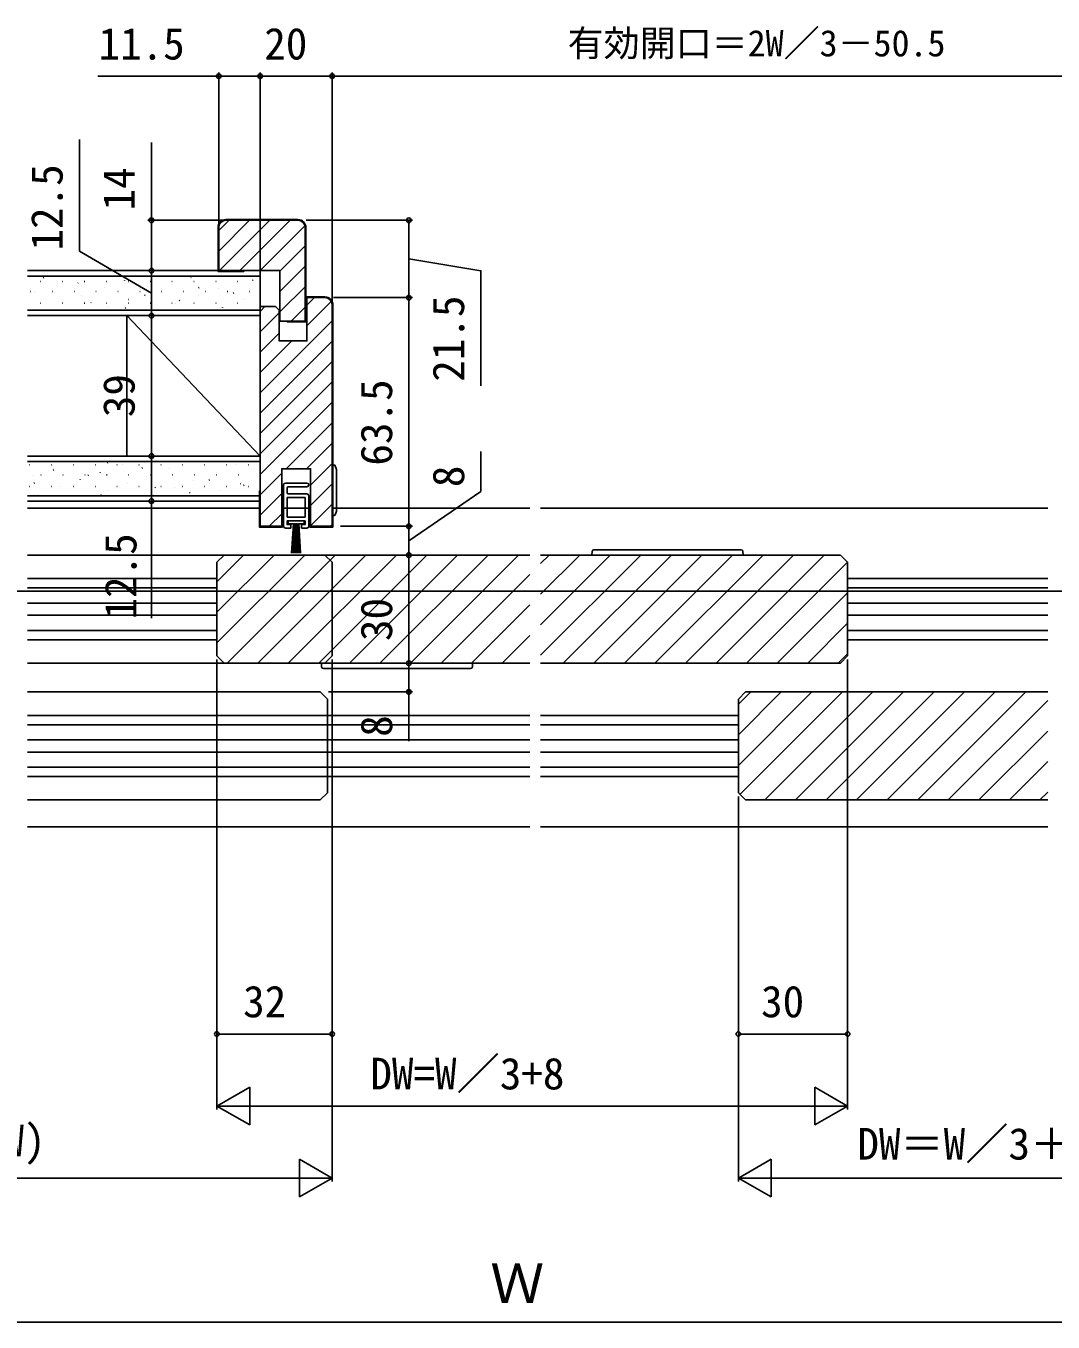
# Model space of a CAD drawing. Units: millimetres, scale not verified. Extents: x -525 to 525, y -783 to 779.
# Drawn here: x -317.8 to -32.6, y -381.5 to -21.5 of the extents above; entities that cross this region are included whole.
import ezdxf
from ezdxf.enums import TextEntityAlignment as Align

# ---------------------------------------------------------------- set-up
doc = ezdxf.new("R2010")
doc.units = ezdxf.units.MM
doc.header["$LTSCALE"] = 4
for name, color, linetype in [('0-3_YKK_11', 7, 'Continuous'), ('0-5_YKK_12', 2, 'Continuous'), ('0-6_YKK_13', 4, 'Continuous'), ('0-8_YKK_D', 6, 'Continuous'), ('0-A_YSS_K', 3, 'Continuous'), ('0-B_YSS_KE', 3, 'Continuous')]:
    doc.layers.add(name, color=color, linetype=linetype)
doc.styles.add('ＭＳ ゴシック', font='')
doc.styles.get('ＭＳ ゴシック').set_extended_font_data('MS Gothic')

msp = doc.modelspace()

# ---------------------------------------------------------------- linework, layer by layer
at = {"layer": '0-3_YKK_11'}
msp.add_line((-232.8, -160.479), (-232.8, -98.979), dxfattribs=at)
for points in [[(-234.8, -96.979), (-239.8, -96.979), (-239.8, -108.979), (-247.5, -108.979), (-247.5, -100.479), (-248.5, -99.479), (-252.8, -99.479), (-252.8, -160.479), (-246.8, -160.479), (-246.8, -144.479), (-238.8, -144.479), (-238.8, -160.479), (-232.8, -160.479)], [(-234.8, -96.779), (-240, -96.779), (-240, -103.779), (-239.8, -103.779)], [(-238.8, -156.679), (-239, -156.679), (-239, -160.679), (-232.6, -160.679), (-232.6, -98.979)], [(-252.8, -150.679), (-253, -150.679), (-253, -160.679), (-246.6, -160.679), (-246.6, -156.679), (-246.8, -156.679)]]:
    msp.add_lwpolyline(points, dxfattribs=at)
for radius, start, end in [(2.2, 359.99998, 90.00002), (2, 0.00001, 89.99999)]:
    msp.add_arc((-234.8, -98.979), radius, start, end, dxfattribs=at)
at = {"layer": '0-5_YKK_12'}
for p, q in [((-252.8, -155.479), (-317.4, -155.479)), ((-238.8, -155.479), (-246.8, -155.479)), ((-177.9, -155.479), (-232.8, -155.479)), ((-34.099, -155.479), (-174.9, -155.479)), ((-317.4, -168.479), (-234.8, -168.479)), ((-264.8, -170.479), (-262.8, -168.479)), ((-264.8, -175.878), (-257.4, -168.479)), ((-264.8, -184.364), (-248.915, -168.479)), ((-264.8, -192.849), (-240.43, -168.479)), ((-177.9, -168.479), (-262.8, -168.479)), ((-261.945, -198.479), (-231.945, -168.479)), ((-253.459, -198.479), (-223.459, -168.479)), ((-244.974, -198.479), (-214.974, -168.479)), ((-236.489, -198.479), (-206.489, -168.479)), ((-234.8, -168.479), (-232.8, -170.479)), ((-228.003, -198.479), (-198.003, -168.479)), ((-219.518, -198.479), (-189.518, -168.479)), ((-211.033, -198.479), (-181.033, -168.479)), ((-91.65, -168.479), (-174.9, -168.479)), ((-174.9, -170.831), (-172.548, -168.479)), ((-174.9, -179.316), (-164.062, -168.479)), ((-174.9, -187.802), (-155.577, -168.479)), ((-174.9, -196.287), (-147.092, -168.479)), ((-168.606, -198.479), (-138.606, -168.479)), ((-160.121, -198.479), (-130.121, -168.479)), ((-151.636, -198.479), (-121.636, -168.479)), ((-143.151, -198.479), (-113.151, -168.479)), ((-134.665, -198.479), (-104.665, -168.479)), ((-126.18, -198.479), (-96.18, -168.479)), ((-91.65, -168.479), (-89.65, -170.479)), ((-264.8, -170.479), (-264.8, -196.479)), ((-232.8, -196.479), (-232.8, -170.479)), ((-117.695, -198.479), (-89.672, -170.456)), ((-89.65, -196.479), (-89.65, -170.479)), ((-264.8, -174.979), (-317.4, -174.979)), ((-202.548, -198.479), (-177.9, -173.831)), ((-34.099, -174.979), (-89.65, -174.979)), ((-474, -178.479), (116.747, -178.479)), ((-264.8, -177.579), (-317.4, -177.579)), ((-109.209, -198.479), (-89.65, -178.919)), ((-89.65, -177.579), (-34.099, -177.579)), ((-264.8, -181.779), (-317.4, -181.779)), ((-194.062, -198.479), (-177.9, -182.316)), ((-89.65, -181.779), (-34.099, -181.779)), ((-264.8, -185.179), (-317.4, -185.179)), ((-89.65, -185.179), (-34.099, -185.179)), ((-264.8, -189.379), (-317.4, -189.379)), ((-100.724, -198.479), (-89.65, -187.404)), ((-34.099, -189.379), (-89.65, -189.379)), ((-264.8, -191.979), (-317.4, -191.979)), ((-185.577, -198.479), (-177.9, -190.802)), ((-34.099, -191.979), (-89.65, -191.979)), ((-262.8, -198.479), (-264.8, -196.479)), ((-232.8, -196.479), (-234.8, -198.479)), ((-92.239, -198.479), (-89.65, -195.89)), ((-91.65, -198.479), (-89.65, -196.479)), ((-234.8, -198.479), (-317.4, -198.479)), ((-177.9, -198.479), (-262.8, -198.479)), ((-91.65, -198.479), (-174.9, -198.479)), ((-317.4, -206.479), (-236.1, -206.479)), ((-236.1, -206.479), (-234.1, -208.479)), ((-234.1, -234.479), (-234.1, -208.479)), ((-120, -208.479), (-118, -206.479)), ((-120, -209.919), (-116.559, -206.479)), ((-120, -218.404), (-108.074, -206.479)), ((-120, -226.89), (-99.589, -206.479)), ((-120, -208.479), (-120, -234.479)), ((-119.552, -234.927), (-91.104, -206.479)), ((-34.099, -206.479), (-118, -206.479)), ((-112.618, -236.479), (-82.618, -206.479)), ((-104.133, -236.479), (-74.133, -206.479)), ((-95.648, -236.479), (-65.648, -206.479)), ((-87.163, -236.479), (-57.163, -206.479)), ((-78.677, -236.479), (-48.677, -206.479)), ((-70.192, -236.479), (-40.192, -206.479)), ((-61.707, -236.479), (-34.099, -208.871)), ((-177.9, -212.979), (-317.4, -212.979)), ((-177.9, -215.579), (-317.4, -215.579)), ((-120, -212.979), (-174.9, -212.979)), ((-120, -215.579), (-174.9, -215.579)), ((-53.221, -236.479), (-34.099, -217.356)), ((-177.9, -219.779), (-317.4, -219.779)), ((-120, -219.779), (-174.9, -219.779)), ((-177.9, -223.179), (-317.4, -223.179)), ((-120, -223.179), (-174.9, -223.179)), ((-44.736, -236.479), (-34.099, -225.842)), ((-177.9, -227.379), (-317.4, -227.379)), ((-177.9, -229.979), (-317.4, -229.979)), ((-120, -227.379), (-174.9, -227.379)), ((-120, -229.979), (-174.9, -229.979)), ((-236.1, -236.479), (-317.4, -236.479)), ((-234.1, -234.479), (-236.1, -236.479)), ((-118, -236.479), (-120, -234.479)), ((-34.099, -236.479), (-118, -236.479)), ((-36.251, -236.479), (-34.099, -234.327)), ((-317.4, -243.979), (-177.9, -243.979)), ((-174.9, -243.979), (-34.099, -243.979))]:
    msp.add_line(p, q, dxfattribs=at)
at = {"layer": '0-6_YKK_13'}
for p, q in [((-232.6, -143.479), (-232.219, -143.479)), ((-232.6, -157.479), (-232.6, -143.479)), ((-231.933, -143.687), (-231.6, -144.729)), ((-231.6, -144.729), (-231.6, -144.985)), ((-231.6, -144.985), (-231.6, -155.972)), ((-246.3, -148.979), (-246.3, -160.479)), ((-239.8, -148.479), (-245.8, -148.479)), ((-245.3, -151.179), (-245.3, -149.779)), ((-245, -149.479), (-239.8, -149.479)), ((-245.3, -152.479), (-245.3, -157.979)), ((-240.3, -152.479), (-245.3, -152.479)), ((-239.8, -151.479), (-245, -151.479)), ((-240.3, -157.979), (-240.3, -152.479)), ((-239.3, -160.479), (-239.3, -151.979)), ((-245.3, -157.979), (-240.3, -157.979)), ((-232.219, -157.479), (-232.6, -157.479)), ((-231.6, -156.229), (-231.933, -157.27)), ((-231.6, -155.972), (-231.6, -156.229)), ((-160.587, -167.448), (-160.65, -168.479)), ((-119.212, -166.979), (-160.088, -166.979)), ((-119.648, -168.479), (-118.65, -168.479)), ((-118.65, -168.479), (-118.713, -167.448)), ((-235.8, -198.479), (-235.737, -199.509)), ((-235.238, -199.979), (-194.362, -199.979)), ((-193.863, -199.509), (-193.8, -198.479))]:
    msp.add_line(p, q, dxfattribs=at)
for points in [[(-245.8, -160.979), (-244.3, -160.979), (-244.3, -159.979), (-245.3, -159.979), (-245.3, -158.979), (-240.3, -158.979), (-240.3, -159.979), (-241.3, -159.979), (-241.3, -160.979), (-239.8, -160.979)], [(-240.55, -158.979), (-245.05, -158.979), (-245.05, -159.779), (-243.55, -159.779), (-244.05, -167.979)], [(-243.45, -159.779), (-243.41, -159.779), (-243.838, -167.979)], [(-243.31, -159.779), (-243.27, -159.779), (-243.626, -167.979)], [(-243.17, -159.779), (-243.13, -159.779), (-243.415, -167.979)], [(-243.03, -159.779), (-242.99, -159.779), (-243.203, -167.979)], [(-242.89, -159.779), (-242.85, -159.779), (-242.976, -167.979)], [(-242.624, -167.979), (-242.75, -159.779), (-242.71, -159.779)], [(-242.397, -167.979), (-242.61, -159.779), (-242.57, -159.779)], [(-242.185, -167.979), (-242.47, -159.779), (-242.43, -159.779)], [(-241.974, -167.979), (-242.33, -159.779), (-242.29, -159.779)], [(-241.762, -167.979), (-242.19, -159.779), (-242.15, -159.779)], [(-241.55, -167.979), (-242.05, -159.779), (-240.55, -159.779), (-240.55, -158.979)]]:
    msp.add_lwpolyline(points, dxfattribs=at)
for centre, radius, start, end in [((-232.219, -143.779), 0.3, 17.74467, 90), ((-245.8, -148.979), 0.5, 90, 180), ((-245, -149.779), 0.3, 90, 180), ((-245, -151.179), 0.3, 180, 270), ((-239.8, -148.979), 0.5, 270, 90), ((-239.8, -151.979), 0.5, 0, 90), ((-232.219, -157.179), 0.3, 270, 342.25533), ((-245.8, -160.479), 0.5, 180, 270), ((-239.8, -160.479), 0.5, 270, 0), ((-160.088, -167.479), 0.5, 90, 176.5), ((-119.212, -167.479), 0.5, 3.5, 90), ((-235.238, -199.479), 0.5, 183.5, 270), ((-194.362, -199.479), 0.5, 270, 356.5)]:
    msp.add_arc(centre, radius, start, end, dxfattribs=at)
at = {"layer": '0-8_YKK_D'}
for p, q in [((-264.3, -76.48), (-264.3, -34.48)), ((-252.8, -98.479), (-252.8, -34.48)), ((-252.8, -98.479), (-252.8, -34.48)), ((-232.8, -35.48), (-252.8, -35.48)), ((-232.8, -97.979), (-232.8, -34.48)), ((-232.8, -97.979), (-232.8, -34.48)), ((-232.8, -35.48), (50, -35.48)), ((-262, -75.48), (-284, -75.48)), ((-240, -75.48), (-210.5, -75.48)), ((-211.5, -96.98), (-211.5, -75.48)), ((-283, -89.479), (-283, -101.979)), ((-232.44, -96.98), (-210.5, -96.98)), ((-232.44, -96.98), (-210.5, -96.98)), ((-211.5, -96.98), (-211.5, -160.479)), ((-230.5, -160.479), (-210.5, -160.479)), ((-230.5, -160.479), (-210.5, -160.479)), ((-211.5, -160.479), (-211.5, -168.479)), ((-211.5, -168.479), (-211.5, -198.479)), ((-264.8, -197.477), (-264.8, -302.479)), ((-264.8, -197.479), (-264.8, -322.479)), ((-232.8, -197.479), (-232.8, -342.479)), ((-232.8, -197.479), (-232.8, -302.479)), ((-89.65, -197.479), (-89.65, -302.479)), ((-89.65, -197.479), (-89.65, -322.479)), ((-233.8, -206.479), (-210.5, -206.479)), ((-120, -235.479), (-120, -342.479)), ((-120, -235.479), (-120, -302.479)), ((-232.8, -301.479), (-264.8, -301.479)), ((-120, -301.479), (-89.65, -301.479)), ((-264.8, -321.479), (-255.707, -316.229)), ((-255.707, -326.729), (-255.707, -316.229)), ((-89.65, -321.479), (-98.743, -316.229)), ((-98.743, -316.229), (-98.743, -326.729)), ((-264.8, -321.479), (-255.707, -326.729)), ((-264.8, -321.479), (-246.613, -321.479)), ((-254.3, -321.479), (-100.15, -321.479)), ((-89.65, -321.479), (-107.837, -321.479)), ((-89.65, -321.479), (-98.743, -326.729)), ((-232.8, -341.479), (-241.893, -336.229)), ((-241.893, -336.229), (-241.893, -346.729)), ((-120, -341.479), (-110.907, -336.229)), ((-110.907, -346.729), (-110.907, -336.229)), ((-394.5, -341.479), (-243.3, -341.479)), ((-232.8, -341.479), (-250.987, -341.479)), ((-232.8, -341.479), (-241.893, -346.729)), ((-120, -341.479), (-110.907, -346.729)), ((-120, -341.479), (-101.813, -341.479)), ((43, -341.479), (-109.5, -341.479)), ((-416, -381.479), (59.5, -381.479))]:
    msp.add_line(p, q, dxfattribs=at)
for points in [[(-252.8, -35.48), (-264.3, -35.48), (-297.85, -35.48)], [(-283, -95.729), (-303, -84.054), (-303, -53.054)], [(-283, -89.479), (-283, -75.48), (-283, -53.862)], [(-211.5, -86.23), (-191.5, -89.488), (-191.5, -121.443)], [(-283, -101.979), (-283, -140.979), (-283, -153.479), (-283, -186.029)], [(-211.5, -164.479), (-191.5, -150.788), (-191.5, -139.697)], [(-211.5, -198.479), (-211.5, -206.479), (-211.5, -220.12)]]:
    msp.add_lwpolyline(points, dxfattribs=at)
for centre in [(-264.3, -35.48), (-252.8, -35.48), (-252.8, -35.48), (-232.8, -35.48), (-232.8, -35.48), (-283, -75.48), (-211.5, -75.48), (-283, -89.479), (-283, -89.479), (-211.5, -96.98), (-211.5, -96.98), (-283, -101.979), (-283, -101.979), (-283, -140.979), (-283, -140.979), (-283, -153.479), (-211.5, -160.479), (-211.5, -160.479), (-211.5, -168.479), (-211.5, -168.479), (-211.5, -198.479), (-211.5, -198.479), (-211.5, -206.479), (-264.8, -301.479), (-232.8, -301.479), (-120, -301.479), (-89.65, -301.479)]:
    msp.add_circle(centre, 0.637, dxfattribs=at)
at = {"layer": '0-A_YSS_K'}
for p, q in [((-264.5, -78.551), (-261.229, -75.28)), ((-264.5, -84.208), (-255.572, -75.28)), ((-264.114, -89.479), (-249.915, -75.28)), ((-258.457, -89.479), (-244.258, -75.28)), ((-252.8, -89.479), (-240.187, -76.866)), ((-247.3, -89.635), (-240.1, -82.435)), ((-317.4, -89.479), (-252.8, -89.479)), ((-252.8, -89.479), (-252.8, -151.979)), ((-247.3, -95.292), (-240.1, -88.092)), ((-252.8, -90.979), (-317.4, -90.979)), ((-313.784, -92.505), (-313.684, -92.505)), ((-313.073, -91.506), (-312.906, -91.396)), ((-309.11, -93.171), (-309.091, -93.165)), ((-307.704, -92.505), (-307.604, -92.505)), ((-303.529, -91.195), (-303.51, -91.188)), ((-303.468, -92.984), (-303.301, -92.874)), ((-301.624, -92.505), (-301.524, -92.505)), ((-295.544, -92.505), (-295.444, -92.505)), ((-290.511, -92.267), (-290.492, -92.26)), ((-289.464, -92.505), (-289.364, -92.505)), ((-283.384, -92.505), (-283.284, -92.505)), ((-277.492, -93.339), (-277.473, -93.332)), ((-277.304, -92.505), (-277.204, -92.505)), ((-272.006, -91.396), (-271.987, -91.389)), ((-271.224, -92.505), (-271.124, -92.505)), ((-265.144, -92.505), (-265.044, -92.505)), ((-259.064, -92.505), (-258.964, -92.505)), ((-258.988, -92.468), (-258.969, -92.461)), ((-254.906, -92.184), (-254.74, -92.074)), ((-252.984, -92.505), (-252.884, -92.505)), ((-316.634, -95.255), (-316.534, -95.255)), ((-315.35, -95.381), (-315.331, -95.374)), ((-310.554, -95.255), (-310.454, -95.255)), ((-304.474, -95.255), (-304.374, -95.255)), ((-302.331, -96.453), (-302.313, -96.446)), ((-298.394, -95.255), (-298.294, -95.255)), ((-296.091, -94.243), (-296.072, -94.236)), ((-292.314, -95.255), (-292.214, -95.255)), ((-286.234, -95.255), (-286.134, -95.255)), ((-284.874, -96.348), (-284.707, -96.238)), ((-283.073, -95.315), (-283.054, -95.308)), ((-280.154, -95.255), (-280.054, -95.255)), ((-274.074, -95.255), (-273.974, -95.255)), ((-270.054, -96.387), (-270.035, -96.38)), ((-269.89, -94.266), (-269.723, -94.156)), ((-267.994, -95.255), (-267.894, -95.255)), ((-264.474, -94.411), (-264.455, -94.404)), ((-261.914, -95.255), (-261.814, -95.255)), ((-260.285, -95.744), (-260.118, -95.634)), ((-255.834, -95.255), (-255.734, -95.255)), ((-247.3, -100.949), (-240.1, -93.749)), ((-239.8, -99.106), (-237.673, -96.979)), ((-317.4, -100.479), (-252.8, -100.479)), ((-314.791, -100.479), (-314.675, -100.402)), ((-313.784, -98.485), (-313.684, -98.485)), ((-313.398, -100.372), (-313.379, -100.365)), ((-307.818, -98.396), (-307.799, -98.389)), ((-307.704, -98.485), (-307.604, -98.485)), ((-301.624, -98.485), (-301.524, -98.485)), ((-299.858, -98.43), (-299.691, -98.32)), ((-295.544, -98.485), (-295.444, -98.485)), ((-294.799, -99.467), (-294.78, -99.461)), ((-290.253, -99.908), (-290.086, -99.798)), ((-289.464, -98.485), (-289.364, -98.485)), ((-289.313, -97.525), (-289.294, -97.518)), ((-283.384, -98.485), (-283.284, -98.485)), ((-277.304, -98.485), (-277.204, -98.485)), ((-276.294, -98.596), (-276.276, -98.59)), ((-275.269, -97.826), (-275.102, -97.716)), ((-271.224, -98.485), (-271.124, -98.485)), ((-265.144, -98.485), (-265.044, -98.485)), ((-263.276, -99.668), (-263.257, -99.662)), ((-259.064, -98.485), (-258.964, -98.485)), ((-257.036, -97.458), (-257.017, -97.452)), ((-252.984, -98.485), (-252.884, -98.485)), ((-252.8, -100.792), (-251.486, -99.479)), ((-244.374, -103.68), (-240.1, -99.406)), ((-239.8, -104.763), (-233.049, -98.012)), ((-252.8, -101.979), (-317.4, -101.979)), ((-289.8, -101.979), (-289.8, -140.979)), ((-252.8, -140.979), (-289.8, -101.979)), ((-252.8, -106.449), (-247.5, -101.149)), ((-252.8, -123.42), (-232.8, -103.42)), ((-252.8, -112.106), (-247.5, -106.806)), ((-252.8, -117.763), (-244.016, -108.979)), ((-252.8, -129.076), (-232.8, -109.076)), ((-252.8, -134.733), (-232.8, -114.733)), ((-252.8, -140.39), (-232.8, -120.39)), ((-252.8, -146.047), (-232.8, -126.047)), ((-245.575, -144.479), (-232.8, -131.704)), ((-239.918, -144.479), (-232.8, -137.361)), ((-317.4, -140.979), (-252.8, -140.979)), ((-252.8, -142.479), (-317.4, -142.479)), ((-316.894, -143.418), (-316.794, -143.418)), ((-310.814, -143.418), (-310.714, -143.418)), ((-304.734, -143.418), (-304.634, -143.418)), ((-298.654, -143.418), (-298.554, -143.418)), ((-295.25, -142.831), (-295.083, -142.721)), ((-292.574, -143.418), (-292.474, -143.418)), ((-291.027, -143.284), (-291.008, -143.277)), ((-286.494, -143.418), (-286.394, -143.418)), ((-280.414, -143.418), (-280.314, -143.418)), ((-274.334, -143.418), (-274.234, -143.418)), ((-268.254, -143.418), (-268.154, -143.418)), ((-262.174, -143.418), (-262.074, -143.418)), ((-259.41, -143.451), (-259.391, -143.445)), ((-256.094, -143.418), (-255.994, -143.418)), ((-238.8, -149.018), (-232.8, -143.018)), ((-315.772, -146.365), (-315.753, -146.358)), ((-313.664, -146.168), (-313.564, -146.168)), ((-310.286, -144.422), (-310.267, -144.415)), ((-310.234, -144.913), (-310.067, -144.803)), ((-307.584, -146.168), (-307.484, -146.168)), ((-302.753, -147.436), (-302.735, -147.43)), ((-301.504, -146.168), (-301.404, -146.168)), ((-300.629, -146.391), (-300.462, -146.281)), ((-297.267, -145.494), (-297.248, -145.487)), ((-295.424, -146.168), (-295.324, -146.168)), ((-289.344, -146.168), (-289.244, -146.168)), ((-285.645, -144.309), (-285.478, -144.199)), ((-284.249, -146.565), (-284.23, -146.559)), ((-283.264, -146.168), (-283.164, -146.168)), ((-278.009, -144.356), (-277.99, -144.349)), ((-277.184, -146.168), (-277.084, -146.168)), ((-271.104, -146.168), (-271.004, -146.168)), ((-267.051, -147.673), (-266.884, -147.563)), ((-265.024, -146.168), (-264.924, -146.168)), ((-264.99, -145.427), (-264.971, -145.421)), ((-258.944, -146.168), (-258.844, -146.168)), ((-252.8, -151.704), (-246.8, -145.704)), ((-316.894, -149.398), (-316.794, -149.398)), ((-315.613, -148.473), (-315.446, -148.363)), ((-310.814, -149.398), (-310.714, -149.398)), ((-308.334, -149.413), (-308.315, -149.406)), ((-304.734, -149.398), (-304.634, -149.398)), ((-298.654, -149.398), (-298.554, -149.398)), ((-295.315, -150.484), (-295.297, -150.478)), ((-292.574, -149.398), (-292.474, -149.398)), ((-289.735, -148.508), (-289.716, -148.502)), ((-286.494, -149.398), (-286.394, -149.398)), ((-282.035, -149.755), (-281.868, -149.645)), ((-280.414, -149.398), (-280.314, -149.398)), ((-276.716, -149.58), (-276.698, -149.573)), ((-274.334, -149.398), (-274.234, -149.398)), ((-272.43, -151.233), (-272.263, -151.123)), ((-271.23, -147.637), (-271.211, -147.631)), ((-268.254, -149.398), (-268.154, -149.398)), ((-263.698, -150.652), (-263.679, -150.645)), ((-262.174, -149.398), (-262.074, -149.398)), ((-258.212, -148.709), (-258.193, -148.702)), ((-257.446, -149.151), (-257.279, -149.041)), ((-256.094, -149.398), (-255.994, -149.398)), ((-238.8, -154.674), (-232.8, -148.674)), ((-317.4, -151.979), (-252.8, -151.979)), ((-317.4, -153.479), (-252.8, -153.479)), ((-314.574, -151.622), (-314.555, -151.616)), ((-297.019, -151.837), (-296.852, -151.727)), ((-282.297, -151.556), (-282.278, -151.55)), ((-252.8, -157.361), (-246.8, -151.361)), ((-238.8, -160.331), (-232.8, -154.331)), ((-250.261, -160.479), (-246.8, -157.018)), ((-233.291, -160.479), (-232.8, -159.988))]:
    msp.add_line(p, q, dxfattribs=at)
at = {"layer": '0-B_YSS_KE'}
for p, q in [((-262.3, -75.28), (-242.3, -75.28)), ((-242.3, -75.48), (-262.3, -75.48))]:
    msp.add_line(p, q, dxfattribs=at)
for points in [[(-257.3, -89.48), (-257.3, -89.68), (-264.5, -89.68), (-264.5, -77.48)], [(-264.3, -77.48), (-264.3, -89.48), (-247.3, -89.48), (-247.3, -103.48)], [(-247.3, -103.48), (-240.3, -103.48), (-240.3, -77.48)], [(-240.1, -77.48), (-240.1, -103.68), (-245.3, -103.68), (-245.3, -103.48)]]:
    msp.add_lwpolyline(points, dxfattribs=at)
for centre, radius, start, end in [((-262.3, -77.48), 2.2, 90, 180), ((-262.3, -77.48), 2, 90, 180), ((-242.3, -77.48), 2.2, 360, 90), ((-242.3, -77.48), 2, 0, 90)]:
    msp.add_arc(centre, radius, start, end, dxfattribs=at)

# ---------------------------------------------------------------- texts
at = {"layer": '0-8_YKK_D', "style": 'ＭＳ ゴシック'}
for s, height, p in [('有効開口＝2W／3－50.5', 7.331, (-167.394, -32.173)), ('11.5', 8.798, (-297.691, -33.48)), ('20', 8.798, (-251.664, -33.48)), ('32', 8.798, (-257.527, -299.479)), ('30', 8.798, (-113.689, -299.479)), ('DW=W／3+8', 8.798, (-222.191, -319.501)), ('(DW)', 8.798, (-336.32, -338.115)), ('DW＝W／3＋8', 8.798, (-86.943, -339.001)), ('Ｗ', 11, (-188.903, -379.479))]:
    msp.add_text(s, height=height, dxfattribs=at).set_placement(p, align=Align.BOTTOM_LEFT)
for s, p in [('12.5', (-305, -83.895)), ('14', (-285, -72.771)), ('21.5', (-193.5, -120.329)), ('39', (-285, -130.172)), ('63.5', (-213.5, -143.627)), ('8', (-193.5, -149.606)), ('12.5', (-284.5, -186.37)), ('30', (-213.5, -192.342)), ('8', (-213.5, -218.938))]:
    msp.add_text(s, height=8.798, rotation=90, dxfattribs=at).set_placement(p, align=Align.BOTTOM_LEFT)

doc.saveas('drawing.dxf')
